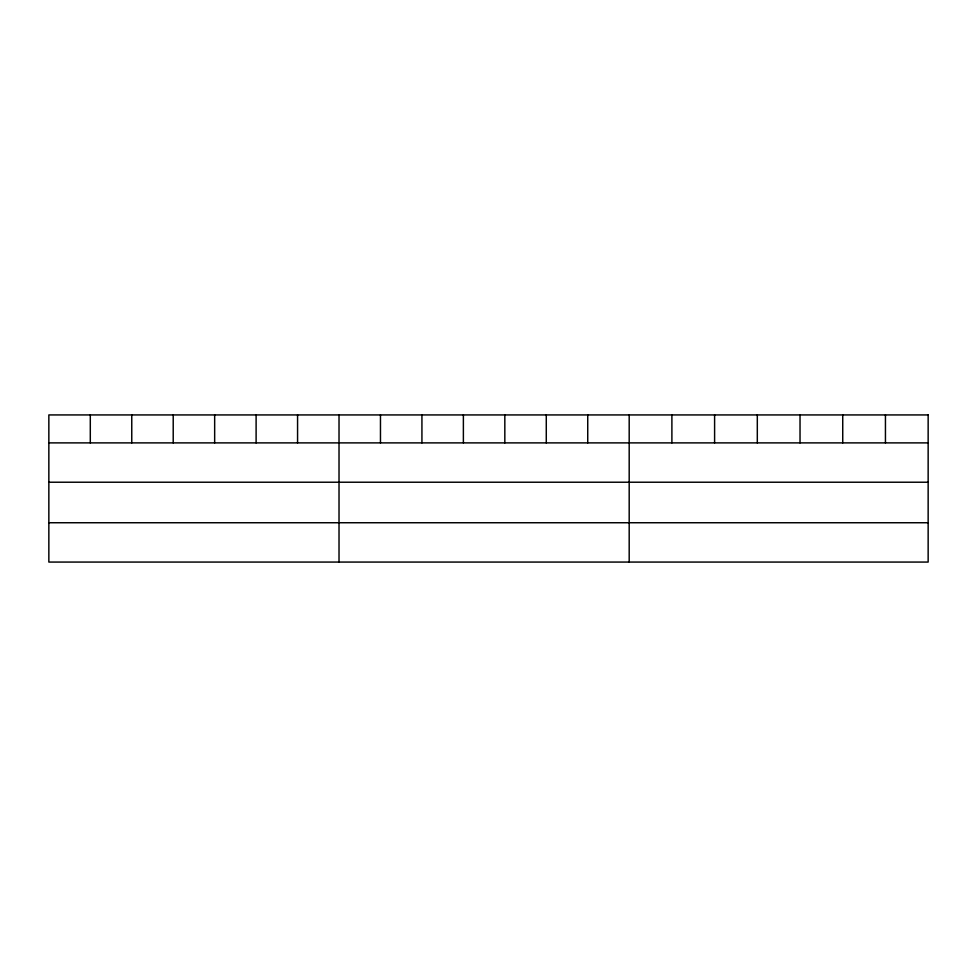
<?xml version="1.0" encoding="UTF-8"?>
<svg xmlns="http://www.w3.org/2000/svg" width="977" height="977" viewBox="0 0 977 977"><rect width="100%" height="100%" fill="white"/><g stroke="black" fill="none" stroke-linecap="round" stroke-linejoin="round"><path stroke-width="1.47" d="M48.85 442.886L928.15 442.886M48.85 482.223L928.15 482.223M48.85 522.744L928.15 522.744M885.443 414.932L885.443 442.886M842.736 414.932L842.736 442.886M800.029 414.932L800.029 442.886M757.309 414.932L757.309 442.886M714.602 414.932L714.602 442.886M671.895 414.932L671.895 442.886M629.188 414.932L629.188 562.068M587.739 414.932L587.739 442.886M546.277 414.932L546.277 442.886M504.828 414.932L504.828 442.886M463.379 414.932L463.379 442.886M421.93 414.932L421.93 442.886M380.468 414.932L380.468 442.886M339.019 414.932L339.019 562.068M297.57 414.932L297.57 442.886M256.108 414.932L256.108 442.886M214.659 414.932L214.659 442.886M173.21 414.932L173.21 442.886M131.761 414.932L131.761 442.886M90.299 414.932L90.299 442.886M928.15 414.932L48.85 414.932L48.85 562.068L928.15 562.068L928.15 414.932"/></g></svg>
